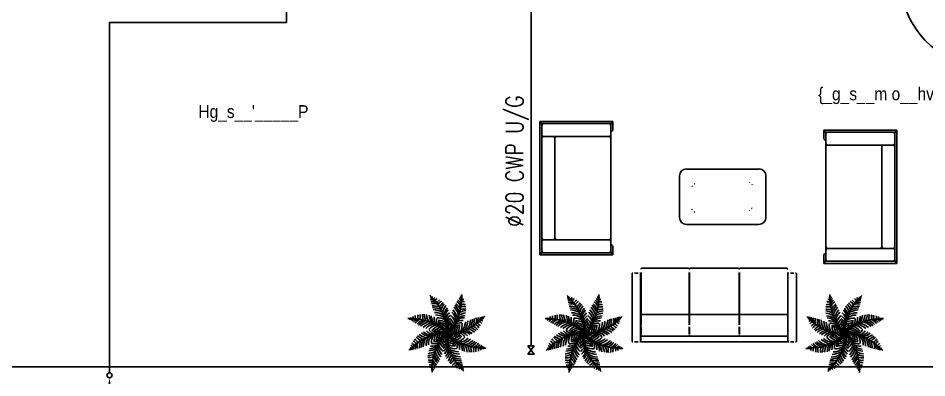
# Model space of a CAD drawing. Header units: metres. Extents: x -658 to -58, y -713 to -118.
# Drawn here: x -223.72 to -213.16, y -269.81 to -265.63 of the extents above; entities that cross this region are included whole.
import ezdxf
from ezdxf import colors
from ezdxf.entities.mleader import LeaderData, LeaderLine
from ezdxf.enums import TextEntityAlignment as Align
from ezdxf.math import Vec2, Vec3

# ---------------------------------------------------------------- set-up
doc = ezdxf.new("R2010")
doc.units = ezdxf.units.M
doc.header["$LTSCALE"] = 100
for name, color, linetype in [('cw', 4, 'Continuous'), ('plan', 8, 'Continuous'), ('VALVES', 3, 'Continuous'), ('WATER TEXT', 3, 'Continuous')]:
    doc.layers.add(name, color=color, linetype=linetype)
doc.styles.add('02-GROUND-FOR WORK$0$MZ', font='romans.shx', dxfattribs={"width": 0.8})
doc.styles.add('style12', font='xarab.shx')
doc.styles.add('TIMES', font='simplex.shx', dxfattribs={"width": 0.8, "height": 0.4})

# ---------------------------------------------------------------- blocks, each defined once
blk = doc.blocks.new('ANTIGUA_by_Vaghi_11534 - Vaghi A3S-Triple Seat-412062-دور الملحق')
for p, q in [((-0.955, 0.79), (-0.955, 0.01)), ((-0.885, 0.8), (-0.925, 0.8)), ((-0.855, 0.78), (-0.855, 0.79)), ((-0.855, 0.78), (-0.855, 0.731)), ((0.845, 0.8), (-0.845, 0.8)), ((0.855, 0.731), (0.855, 0.78)), ((0.856, 0.79), (0.856, 0.01)), ((0.926, 0.8), (0.886, 0.8)), ((0.956, 0.01), (0.956, 0.79)), ((-0.855, 0.729), (-0.855, 0.731)), ((-0.855, 0.722), (-0.855, 0.727)), ((-0.855, 0.722), (-0.855, 0.682)), ((-0.855, 0.01), (-0.855, 0.709)), ((-0.853, 0.712), (-0.853, 0.627)), ((-0.302, 0.735), (-0.843, 0.735)), ((-0.293, 0.627), (-0.293, 0.712)), ((-0.29, 0.712), (-0.29, 0.627)), ((0.279, 0.735), (-0.28, 0.735)), ((0.289, 0.627), (0.289, 0.712)), ((0.291, 0.712), (0.291, 0.627)), ((0.841, 0.735), (0.301, 0.735)), ((0.851, 0.627), (0.851, 0.712)), ((0.855, 0.59), (0.855, 0.722)), ((-0.853, 0.601), (-0.853, 0.495)), ((-0.293, 0.495), (-0.293, 0.601)), ((-0.293, 0.583), (-0.29, 0.583)), ((-0.29, 0.601), (-0.29, 0.495)), ((0.289, 0.495), (0.289, 0.601)), ((0.289, 0.583), (0.291, 0.583)), ((0.291, 0.601), (0.291, 0.495)), ((0.851, 0.495), (0.851, 0.601)), ((0.855, 0.02), (0.855, 0.59)), ((-0.853, 0.495), (-0.853, -0.005)), ((-0.843, 0.484), (-0.302, 0.484)), ((-0.293, -0.005), (-0.293, 0.495)), ((-0.29, 0.495), (-0.29, -0.005)), ((-0.28, 0.484), (0.279, 0.484)), ((0.289, -0.005), (0.289, 0.495)), ((0.291, 0.495), (0.291, -0.005)), ((0.301, 0.484), (0.841, 0.484)), ((0.851, -0.005), (0.851, 0.495)), ((-0.925, 0), (-0.885, 0)), ((-0.293, 0), (-0.29, 0)), ((0.289, 0), (0.291, 0)), ((0.886, 0), (0.926, 0)), ((-0.843, -0.055), (-0.302, -0.055)), ((-0.28, -0.055), (0.279, -0.055)), ((0.301, -0.055), (0.841, -0.055))]:
    blk.add_line(p, q)
at = {"flags": 128}
for points in [[(-0.855, 0.79), (-0.855, 0.79), (-0.855, 0.791), (-0.855, 0.791), (-0.855, 0.792), (-0.855, 0.792), (-0.855, 0.792), (-0.855, 0.793), (-0.854, 0.793), (-0.854, 0.794), (-0.854, 0.794), (-0.854, 0.794), (-0.854, 0.795), (-0.854, 0.795), (-0.853, 0.795), (-0.853, 0.796), (-0.853, 0.796), (-0.853, 0.796), (-0.853, 0.797), (-0.852, 0.797), (-0.852, 0.797), (-0.852, 0.797), (-0.851, 0.798), (-0.851, 0.798), (-0.851, 0.798), (-0.85, 0.798), (-0.85, 0.799), (-0.85, 0.799), (-0.849, 0.799), (-0.849, 0.799), (-0.849, 0.799), (-0.848, 0.799), (-0.848, 0.8), (-0.847, 0.8), (-0.847, 0.8), (-0.847, 0.8), (-0.846, 0.8), (-0.846, 0.8), (-0.846, 0.8), (-0.845, 0.8), (-0.845, 0.8)], [(0.845, 0.8), (0.845, 0.8), (0.846, 0.8), (0.846, 0.8), (0.847, 0.8), (0.847, 0.8), (0.847, 0.8)], [(0.849, 0.799), (0.85, 0.799), (0.85, 0.799), (0.85, 0.798), (0.851, 0.798)], [(0.852, 0.797), (0.852, 0.797), (0.853, 0.796), (0.853, 0.796), (0.853, 0.796), (0.853, 0.795), (0.854, 0.795)], [(0.854, 0.794), (0.854, 0.794), (0.854, 0.793), (0.855, 0.793), (0.855, 0.792), (0.855, 0.792), (0.855, 0.792), (0.855, 0.791), (0.855, 0.791), (0.855, 0.791), (0.855, 0.79), (0.855, 0.79)], [(-0.853, 0.725), (-0.853, 0.725), (-0.852, 0.726), (-0.852, 0.726), (-0.852, 0.726), (-0.852, 0.727), (-0.852, 0.727), (-0.852, 0.728), (-0.852, 0.728), (-0.852, 0.728), (-0.852, 0.729), (-0.852, 0.729), (-0.851, 0.729), (-0.851, 0.73), (-0.851, 0.73), (-0.851, 0.73), (-0.851, 0.731), (-0.85, 0.731), (-0.85, 0.731), (-0.85, 0.732), (-0.849, 0.732), (-0.849, 0.732), (-0.849, 0.733), (-0.849, 0.733), (-0.848, 0.733), (-0.848, 0.733), (-0.848, 0.733), (-0.847, 0.734), (-0.847, 0.734), (-0.846, 0.734), (-0.846, 0.734), (-0.846, 0.734), (-0.845, 0.734), (-0.845, 0.734), (-0.845, 0.735), (-0.844, 0.735), (-0.844, 0.735), (-0.843, 0.735), (-0.843, 0.735), (-0.843, 0.735), (-0.843, 0.735)], [(-0.302, 0.735), (-0.302, 0.735), (-0.302, 0.735), (-0.301, 0.735), (-0.301, 0.735), (-0.301, 0.735), (-0.3, 0.735), (-0.3, 0.734), (-0.299, 0.734), (-0.299, 0.734), (-0.299, 0.734), (-0.298, 0.734), (-0.298, 0.734), (-0.298, 0.733), (-0.297, 0.733), (-0.297, 0.733), (-0.297, 0.733), (-0.296, 0.733), (-0.296, 0.732), (-0.296, 0.732), (-0.295, 0.732), (-0.295, 0.731), (-0.295, 0.731), (-0.295, 0.731), (-0.294, 0.731), (-0.294, 0.73), (-0.294, 0.73), (-0.294, 0.73), (-0.293, 0.729), (-0.293, 0.729), (-0.293, 0.728), (-0.293, 0.728), (-0.293, 0.728), (-0.293, 0.727), (-0.293, 0.727), (-0.293, 0.726), (-0.293, 0.726), (-0.293, 0.726), (-0.293, 0.725), (-0.293, 0.725), (-0.293, 0.725)], [(-0.29, 0.725), (-0.29, 0.725), (-0.29, 0.726), (-0.29, 0.726), (-0.29, 0.726), (-0.29, 0.727), (-0.29, 0.727), (-0.29, 0.728), (-0.289, 0.728), (-0.289, 0.728), (-0.289, 0.729), (-0.289, 0.729), (-0.289, 0.729), (-0.289, 0.73), (-0.288, 0.73), (-0.288, 0.73), (-0.288, 0.731), (-0.288, 0.731), (-0.288, 0.731), (-0.287, 0.732), (-0.287, 0.732), (-0.287, 0.732), (-0.286, 0.733), (-0.286, 0.733), (-0.286, 0.733), (-0.285, 0.733), (-0.285, 0.733), (-0.285, 0.734), (-0.284, 0.734), (-0.284, 0.734), (-0.284, 0.734), (-0.283, 0.734), (-0.283, 0.734), (-0.282, 0.734), (-0.282, 0.735), (-0.282, 0.735), (-0.281, 0.735), (-0.281, 0.735), (-0.281, 0.735), (-0.28, 0.735), (-0.28, 0.735)], [(0.279, 0.735), (0.279, 0.735), (0.279, 0.735), (0.28, 0.735), (0.28, 0.735), (0.281, 0.735), (0.281, 0.735), (0.281, 0.734), (0.282, 0.734), (0.282, 0.734), (0.282, 0.734), (0.283, 0.734), (0.283, 0.734), (0.284, 0.733), (0.284, 0.733), (0.284, 0.733), (0.285, 0.733), (0.285, 0.733), (0.285, 0.732), (0.285, 0.732), (0.286, 0.732), (0.286, 0.731), (0.286, 0.731), (0.287, 0.731), (0.287, 0.731), (0.287, 0.73), (0.287, 0.73), (0.287, 0.73), (0.288, 0.729), (0.288, 0.729), (0.288, 0.728), (0.288, 0.728), (0.288, 0.728), (0.288, 0.727), (0.288, 0.727), (0.288, 0.726), (0.288, 0.726), (0.289, 0.726), (0.289, 0.725), (0.289, 0.725), (0.289, 0.725)], [(0.291, 0.725), (0.291, 0.725), (0.291, 0.726), (0.291, 0.726), (0.291, 0.726), (0.291, 0.727), (0.291, 0.727), (0.292, 0.728), (0.292, 0.728), (0.292, 0.728), (0.292, 0.729), (0.292, 0.729), (0.292, 0.729), (0.293, 0.73), (0.293, 0.73), (0.293, 0.73), (0.293, 0.731), (0.293, 0.731), (0.294, 0.731), (0.294, 0.732), (0.294, 0.732), (0.295, 0.732), (0.295, 0.733), (0.295, 0.733), (0.295, 0.733), (0.296, 0.733), (0.296, 0.733), (0.296, 0.734), (0.297, 0.734), (0.297, 0.734), (0.298, 0.734), (0.298, 0.734), (0.298, 0.734), (0.299, 0.734), (0.299, 0.735), (0.299, 0.735), (0.3, 0.735), (0.3, 0.735), (0.301, 0.735), (0.301, 0.735), (0.301, 0.735)], [(0.841, 0.735), (0.842, 0.735), (0.842, 0.735), (0.842, 0.735), (0.843, 0.735), (0.843, 0.735), (0.844, 0.735), (0.844, 0.734), (0.844, 0.734), (0.845, 0.734), (0.845, 0.734), (0.845, 0.734), (0.846, 0.734), (0.846, 0.733), (0.846, 0.733), (0.847, 0.733), (0.847, 0.733), (0.847, 0.733), (0.848, 0.732), (0.848, 0.732), (0.848, 0.732), (0.849, 0.731), (0.849, 0.731), (0.849, 0.731), (0.849, 0.731), (0.85, 0.73), (0.85, 0.73), (0.85, 0.73), (0.85, 0.729), (0.85, 0.729), (0.851, 0.728), (0.851, 0.728), (0.851, 0.728), (0.851, 0.727), (0.851, 0.727), (0.851, 0.726), (0.851, 0.726), (0.851, 0.726), (0.851, 0.725), (0.851, 0.725), (0.851, 0.725)], [(-0.843, 0.484), (-0.843, 0.484), (-0.843, 0.484), (-0.844, 0.484), (-0.844, 0.484), (-0.844, 0.484), (-0.845, 0.484), (-0.845, 0.484), (-0.846, 0.484), (-0.846, 0.484), (-0.846, 0.484), (-0.847, 0.485), (-0.847, 0.485), (-0.847, 0.485), (-0.848, 0.485), (-0.848, 0.485), (-0.848, 0.486), (-0.849, 0.486), (-0.849, 0.486), (-0.849, 0.486), (-0.85, 0.487), (-0.85, 0.487), (-0.85, 0.487), (-0.85, 0.488), (-0.851, 0.488), (-0.851, 0.488), (-0.851, 0.489), (-0.851, 0.489), (-0.852, 0.489), (-0.852, 0.49), (-0.852, 0.49), (-0.852, 0.49), (-0.852, 0.491), (-0.852, 0.491), (-0.852, 0.492), (-0.852, 0.492), (-0.852, 0.492), (-0.852, 0.493), (-0.853, 0.493), (-0.853, 0.494), (-0.853, 0.494)], [(-0.293, 0.494), (-0.293, 0.493), (-0.293, 0.493), (-0.293, 0.492), (-0.293, 0.492), (-0.293, 0.492), (-0.293, 0.491), (-0.293, 0.491), (-0.293, 0.491), (-0.293, 0.49), (-0.293, 0.49), (-0.293, 0.489), (-0.294, 0.489), (-0.294, 0.489), (-0.294, 0.488), (-0.294, 0.488), (-0.294, 0.488), (-0.295, 0.487), (-0.295, 0.487), (-0.295, 0.487), (-0.296, 0.487), (-0.296, 0.486), (-0.296, 0.486), (-0.296, 0.486), (-0.297, 0.485), (-0.297, 0.485), (-0.297, 0.485), (-0.298, 0.485), (-0.298, 0.485), (-0.299, 0.485), (-0.299, 0.484), (-0.299, 0.484), (-0.3, 0.484), (-0.3, 0.484), (-0.3, 0.484), (-0.301, 0.484), (-0.301, 0.484), (-0.302, 0.484), (-0.302, 0.484), (-0.302, 0.484), (-0.302, 0.484)], [(-0.28, 0.484), (-0.28, 0.484), (-0.281, 0.484), (-0.281, 0.484), (-0.282, 0.484), (-0.282, 0.484), (-0.282, 0.484), (-0.283, 0.484), (-0.283, 0.484), (-0.284, 0.484), (-0.284, 0.484), (-0.284, 0.485), (-0.285, 0.485), (-0.285, 0.485), (-0.285, 0.485), (-0.286, 0.485), (-0.286, 0.486), (-0.286, 0.486), (-0.287, 0.486), (-0.287, 0.486), (-0.287, 0.487), (-0.287, 0.487), (-0.288, 0.487), (-0.288, 0.488), (-0.288, 0.488), (-0.288, 0.488), (-0.289, 0.489), (-0.289, 0.489), (-0.289, 0.489), (-0.289, 0.49), (-0.289, 0.49), (-0.289, 0.49), (-0.29, 0.491), (-0.29, 0.491), (-0.29, 0.492), (-0.29, 0.492), (-0.29, 0.492), (-0.29, 0.493), (-0.29, 0.493), (-0.29, 0.494), (-0.29, 0.494)], [(0.289, 0.494), (0.289, 0.493), (0.289, 0.493), (0.289, 0.492), (0.288, 0.492), (0.288, 0.492), (0.288, 0.491), (0.288, 0.491), (0.288, 0.491), (0.288, 0.49), (0.288, 0.49), (0.288, 0.489), (0.287, 0.489), (0.287, 0.489), (0.287, 0.488), (0.287, 0.488), (0.287, 0.488), (0.286, 0.487), (0.286, 0.487), (0.286, 0.487), (0.286, 0.487), (0.285, 0.486), (0.285, 0.486), (0.285, 0.486), (0.284, 0.485), (0.284, 0.485), (0.284, 0.485), (0.283, 0.485), (0.283, 0.485), (0.283, 0.485), (0.282, 0.484), (0.282, 0.484), (0.281, 0.484), (0.281, 0.484), (0.281, 0.484), (0.28, 0.484), (0.28, 0.484), (0.279, 0.484), (0.279, 0.484), (0.279, 0.484), (0.279, 0.484)], [(0.301, 0.484), (0.301, 0.484), (0.3, 0.484), (0.3, 0.484), (0.3, 0.484), (0.299, 0.484), (0.299, 0.484), (0.298, 0.484), (0.298, 0.484), (0.298, 0.484), (0.297, 0.484), (0.297, 0.485), (0.297, 0.485), (0.296, 0.485), (0.296, 0.485), (0.296, 0.485), (0.295, 0.486), (0.295, 0.486), (0.295, 0.486), (0.294, 0.486), (0.294, 0.487), (0.294, 0.487), (0.293, 0.487), (0.293, 0.488), (0.293, 0.488), (0.293, 0.488), (0.293, 0.489), (0.292, 0.489), (0.292, 0.489), (0.292, 0.49), (0.292, 0.49), (0.292, 0.49), (0.292, 0.491), (0.291, 0.491), (0.291, 0.492), (0.291, 0.492), (0.291, 0.492), (0.291, 0.493), (0.291, 0.493), (0.291, 0.494), (0.291, 0.494)], [(0.851, 0.494), (0.851, 0.493), (0.851, 0.493), (0.851, 0.492), (0.851, 0.492), (0.851, 0.492), (0.851, 0.491), (0.851, 0.491), (0.851, 0.491), (0.851, 0.49), (0.85, 0.49), (0.85, 0.489), (0.85, 0.489), (0.85, 0.489), (0.85, 0.488), (0.849, 0.488), (0.849, 0.488), (0.849, 0.487), (0.849, 0.487), (0.848, 0.487), (0.848, 0.487), (0.848, 0.486), (0.848, 0.486), (0.847, 0.486), (0.847, 0.485), (0.847, 0.485), (0.846, 0.485), (0.846, 0.485), (0.846, 0.485), (0.845, 0.485), (0.845, 0.484), (0.844, 0.484), (0.844, 0.484), (0.844, 0.484), (0.843, 0.484), (0.843, 0.484), (0.842, 0.484), (0.842, 0.484), (0.842, 0.484), (0.841, 0.484), (0.841, 0.484)], [(-0.852, 0.003), (-0.853, 0.004), (-0.853, 0.004), (-0.853, 0.004), (-0.853, 0.005), (-0.854, 0.005), (-0.854, 0.005), (-0.854, 0.006), (-0.854, 0.006), (-0.854, 0.006), (-0.854, 0.007), (-0.855, 0.007), (-0.855, 0.008), (-0.855, 0.008), (-0.855, 0.008), (-0.855, 0.009), (-0.855, 0.009), (-0.855, 0.009), (-0.855, 0.01), (-0.855, 0.01)], [(0.855, 0.01), (0.855, 0.01), (0.855, 0.009), (0.855, 0.009), (0.855, 0.008), (0.855, 0.008), (0.855, 0.008), (0.855, 0.007), (0.854, 0.007), (0.854, 0.006), (0.854, 0.006), (0.854, 0.006), (0.854, 0.005), (0.854, 0.005), (0.853, 0.005), (0.853, 0.004), (0.853, 0.004), (0.853, 0.004), (0.853, 0.003), (0.852, 0.003), (0.852, 0.003), (0.852, 0.003), (0.851, 0.002), (0.851, 0.002)], [(-0.846, -0.054), (-0.847, -0.054), (-0.847, -0.054), (-0.847, -0.054), (-0.848, -0.053), (-0.848, -0.053), (-0.848, -0.053), (-0.849, -0.053), (-0.849, -0.053), (-0.849, -0.052), (-0.85, -0.052), (-0.85, -0.052), (-0.85, -0.051), (-0.85, -0.051), (-0.851, -0.051), (-0.851, -0.05), (-0.851, -0.05), (-0.851, -0.05), (-0.852, -0.049), (-0.852, -0.049), (-0.852, -0.049), (-0.852, -0.048), (-0.852, -0.048), (-0.852, -0.047), (-0.852, -0.047), (-0.852, -0.047), (-0.852, -0.046), (-0.852, -0.046), (-0.853, -0.046), (-0.853, -0.045), (-0.853, -0.045)], [(-0.843, -0.055), (-0.843, -0.055), (-0.843, -0.055), (-0.844, -0.055), (-0.844, -0.055), (-0.844, -0.055), (-0.845, -0.055)], [(-0.3, -0.055), (-0.3, -0.055), (-0.301, -0.055), (-0.301, -0.055), (-0.302, -0.055), (-0.302, -0.055), (-0.302, -0.055), (-0.302, -0.055)], [(-0.293, -0.045), (-0.293, -0.045), (-0.293, -0.046), (-0.293, -0.046), (-0.293, -0.047), (-0.293, -0.047), (-0.293, -0.047), (-0.293, -0.048), (-0.293, -0.048), (-0.293, -0.049), (-0.293, -0.049), (-0.293, -0.049), (-0.294, -0.05), (-0.294, -0.05), (-0.294, -0.05), (-0.294, -0.051), (-0.294, -0.051), (-0.295, -0.051), (-0.295, -0.052), (-0.295, -0.052), (-0.296, -0.052), (-0.296, -0.052), (-0.296, -0.053), (-0.296, -0.053), (-0.297, -0.053), (-0.297, -0.053), (-0.297, -0.054), (-0.298, -0.054), (-0.298, -0.054), (-0.299, -0.054)], [(-0.284, -0.054), (-0.284, -0.054), (-0.285, -0.054), (-0.285, -0.054), (-0.285, -0.053), (-0.286, -0.053), (-0.286, -0.053), (-0.286, -0.053), (-0.287, -0.053), (-0.287, -0.052), (-0.287, -0.052), (-0.287, -0.052), (-0.288, -0.051), (-0.288, -0.051), (-0.288, -0.051), (-0.288, -0.05), (-0.289, -0.05), (-0.289, -0.05), (-0.289, -0.049), (-0.289, -0.049), (-0.289, -0.049), (-0.289, -0.048), (-0.29, -0.048), (-0.29, -0.047), (-0.29, -0.047), (-0.29, -0.047), (-0.29, -0.046), (-0.29, -0.046), (-0.29, -0.046), (-0.29, -0.045), (-0.29, -0.045)], [(-0.28, -0.055), (-0.28, -0.055), (-0.281, -0.055), (-0.281, -0.055), (-0.282, -0.055), (-0.282, -0.055), (-0.282, -0.055)], [(0.281, -0.055), (0.281, -0.055), (0.28, -0.055), (0.28, -0.055), (0.279, -0.055), (0.279, -0.055), (0.279, -0.055), (0.279, -0.055)], [(0.289, -0.045), (0.289, -0.045), (0.289, -0.046), (0.289, -0.046), (0.288, -0.047), (0.288, -0.047), (0.288, -0.047), (0.288, -0.048), (0.288, -0.048), (0.288, -0.049), (0.288, -0.049), (0.288, -0.049), (0.287, -0.05), (0.287, -0.05), (0.287, -0.05), (0.287, -0.051), (0.287, -0.051), (0.286, -0.051), (0.286, -0.052), (0.286, -0.052), (0.286, -0.052), (0.285, -0.052), (0.285, -0.053), (0.285, -0.053), (0.284, -0.053), (0.284, -0.053), (0.284, -0.054), (0.283, -0.054), (0.283, -0.054), (0.283, -0.054)], [(0.297, -0.054), (0.297, -0.054), (0.297, -0.054), (0.296, -0.054), (0.296, -0.053), (0.296, -0.053), (0.295, -0.053), (0.295, -0.053), (0.295, -0.053), (0.294, -0.052), (0.294, -0.052), (0.294, -0.052), (0.293, -0.051), (0.293, -0.051), (0.293, -0.051), (0.293, -0.05), (0.293, -0.05), (0.292, -0.05), (0.292, -0.049), (0.292, -0.049), (0.292, -0.049), (0.292, -0.048), (0.292, -0.048), (0.291, -0.047), (0.291, -0.047), (0.291, -0.047), (0.291, -0.046), (0.291, -0.046), (0.291, -0.046), (0.291, -0.045), (0.291, -0.045)], [(0.301, -0.055), (0.301, -0.055), (0.3, -0.055), (0.3, -0.055), (0.3, -0.055), (0.299, -0.055), (0.299, -0.055)], [(0.844, -0.055), (0.843, -0.055), (0.843, -0.055), (0.842, -0.055), (0.842, -0.055), (0.842, -0.055), (0.841, -0.055), (0.841, -0.055)], [(0.851, -0.045), (0.851, -0.045), (0.851, -0.046), (0.851, -0.046), (0.851, -0.047), (0.851, -0.047), (0.851, -0.047), (0.851, -0.048), (0.851, -0.048), (0.851, -0.049), (0.85, -0.049), (0.85, -0.049), (0.85, -0.05), (0.85, -0.05), (0.85, -0.05), (0.849, -0.051), (0.849, -0.051), (0.849, -0.051), (0.849, -0.052), (0.848, -0.052), (0.848, -0.052), (0.848, -0.052), (0.848, -0.053), (0.847, -0.053), (0.847, -0.053), (0.847, -0.053), (0.846, -0.054), (0.846, -0.054), (0.846, -0.054), (0.845, -0.054)]]:
    blk.add_lwpolyline(points, dxfattribs=at)
for points, knots in [([(-0.945, 0.8), (-0.946, 0.8), (-0.947, 0.8), (-0.949, 0.799), (-0.95, 0.799), (-0.951, 0.798), (-0.951, 0.798), (-0.952, 0.797), (-0.953, 0.797), (-0.953, 0.796), (-0.954, 0.795), (-0.954, 0.794), (-0.955, 0.792), (-0.955, 0.791), (-0.955, 0.79)], [0, 0, 0, 0, 0.166667, 0.25, 0.333333, 0.375, 0.416667, 0.5, 0.541667, 0.583333, 0.666667, 0.75, 0.833333, 1, 1, 1, 1]), ([(-0.865, 0.8), (-0.864, 0.8), (-0.863, 0.8), (-0.861, 0.799), (-0.86, 0.799), (-0.859, 0.798), (-0.859, 0.798), (-0.858, 0.797), (-0.857, 0.797), (-0.857, 0.796), (-0.856, 0.795), (-0.856, 0.794), (-0.855, 0.792), (-0.855, 0.791), (-0.855, 0.79)], [0, 0, 0, 0, 0.166667, 0.25, 0.333333, 0.375, 0.416667, 0.5, 0.541667, 0.583333, 0.666667, 0.75, 0.833333, 1, 1, 1, 1]), ([(0.856, 0.79), (0.856, 0.791), (0.856, 0.792), (0.857, 0.794), (0.858, 0.795), (0.858, 0.796), (0.859, 0.797), (0.859, 0.797), (0.86, 0.798), (0.861, 0.799), (0.862, 0.799), (0.863, 0.799), (0.864, 0.8), (0.865, 0.8), (0.866, 0.8)], [0, 0, 0, 0, 0.166667, 0.25, 0.333333, 0.416667, 0.458333, 0.5, 0.583333, 0.666667, 0.708333, 0.75, 0.833333, 1, 1, 1, 1]), ([(0.956, 0.79), (0.956, 0.791), (0.956, 0.792), (0.955, 0.794), (0.955, 0.795), (0.954, 0.796), (0.954, 0.797), (0.953, 0.797), (0.952, 0.798), (0.951, 0.799), (0.951, 0.799), (0.95, 0.799), (0.948, 0.8), (0.947, 0.8), (0.946, 0.8)], [0, 0, 0, 0, 0.166667, 0.25, 0.333333, 0.416667, 0.458333, 0.5, 0.583333, 0.666667, 0.708333, 0.75, 0.833333, 1, 1, 1, 1]), ([(-0.853, 0.585), (-0.853, 0.585), (-0.853, 0.585), (-0.854, 0.586), (-0.854, 0.587), (-0.855, 0.588), (-0.855, 0.589), (-0.855, 0.59)], [0.5396343, 0.5396343, 0.5396343, 0.5396343, 0.5833333, 0.6666667, 0.75, 0.8333333, 1, 1, 1, 1]), ([(0.852, 0.585), (0.852, 0.585), (0.853, 0.585), (0.854, 0.586), (0.854, 0.587), (0.855, 0.588), (0.855, 0.589), (0.855, 0.59)], [0.5, 0.5, 0.5, 0.5, 0.5833333, 0.6666667, 0.75, 0.8333333, 1, 1, 1, 1]), ([(-0.945, 0), (-0.946, 0), (-0.947, 0), (-0.949, 0.001), (-0.95, 0.001), (-0.951, 0.002), (-0.951, 0.002), (-0.952, 0.003), (-0.953, 0.003), (-0.953, 0.004), (-0.954, 0.005), (-0.954, 0.006), (-0.955, 0.008), (-0.955, 0.009), (-0.955, 0.01)], [0, 0, 0, 0, 0.166667, 0.25, 0.333333, 0.375, 0.416667, 0.5, 0.541667, 0.583333, 0.666667, 0.75, 0.833333, 1, 1, 1, 1]), ([(-0.865, 0), (-0.864, 0), (-0.863, 0), (-0.861, 0.001), (-0.86, 0.001), (-0.859, 0.002), (-0.859, 0.002), (-0.858, 0.003), (-0.857, 0.003), (-0.857, 0.004), (-0.856, 0.005), (-0.856, 0.006), (-0.855, 0.008), (-0.855, 0.009), (-0.855, 0.01)], [0, 0, 0, 0, 0.166667, 0.25, 0.333333, 0.375, 0.416667, 0.5, 0.541667, 0.583333, 0.666667, 0.75, 0.833333, 1, 1, 1, 1]), ([(0.856, 0.01), (0.856, 0.009), (0.856, 0.008), (0.857, 0.006), (0.858, 0.005), (0.858, 0.004), (0.859, 0.003), (0.859, 0.003), (0.86, 0.002), (0.861, 0.001), (0.862, 0.001), (0.863, 0.001), (0.864, 0), (0.865, 0), (0.866, 0)], [0, 0, 0, 0, 0.166667, 0.25, 0.333333, 0.416667, 0.458333, 0.5, 0.583333, 0.666667, 0.708333, 0.75, 0.833333, 1, 1, 1, 1]), ([(0.956, 0.01), (0.956, 0.009), (0.956, 0.008), (0.955, 0.006), (0.955, 0.005), (0.954, 0.004), (0.954, 0.003), (0.953, 0.003), (0.952, 0.002), (0.951, 0.001), (0.951, 0.001), (0.95, 0.001), (0.948, 0), (0.947, 0), (0.946, 0)], [0, 0, 0, 0, 0.166667, 0.25, 0.333333, 0.416667, 0.458333, 0.5, 0.583333, 0.666667, 0.708333, 0.75, 0.833333, 1, 1, 1, 1])]:
    blk.add_open_spline(points, degree=3, knots=knots)
blk = doc.blocks.new('Couch_-_Le_Corbusier_Family_-_1_2_3_seater_9476 - 2 posti-428075-دور الملحق')
for p, q in [((-0.75, 0.225), (-0.775, 0.225)), ((-0.775, 0.225), (-0.775, 0.2)), ((0.75, 0.225), (-0.75, 0.225)), ((-0.75, 0.2), (-0.75, 0.225)), ((-0.75, 0.225), (-0.75, 0.2)), ((0.75, 0.225), (0.75, 0.2)), ((0.775, 0.225), (0.75, 0.225)), ((0.75, 0.2), (0.75, 0.225)), ((0.775, 0.2), (0.775, 0.225)), ((-0.775, 0.2), (-0.775, -0.6)), ((-0.75, 0.2), (-0.73, 0.2)), ((-0.75, 0.18), (-0.75, 0.2)), ((-0.75, 0.18), (-0.75, -0.58)), ((-0.62, 0.2), (-0.73, 0.2)), ((-0.62, 0.2), (-0.58, 0.2)), ((-0.6, 0.18), (-0.6, 0.07)), ((-0.6, -0.58), (-0.6, 0.18)), ((0.58, 0.2), (-0.58, 0.2)), ((0.58, 0.2), (0.62, 0.2)), ((0.6, 0.07), (0.6, 0.18)), ((0.6, 0.18), (0.6, -0.58)), ((0.73, 0.2), (0.62, 0.2)), ((0.73, 0.2), (0.75, 0.2)), ((0.75, 0.2), (0.75, 0.18)), ((0.75, -0.58), (0.75, 0.18)), ((0.775, -0.6), (0.775, 0.2)), ((-0.58, 0.05), (0.58, 0.05)), ((-0.775, -0.6), (-0.775, -0.625)), ((-0.775, -0.625), (-0.75, -0.625)), ((-0.75, -0.6), (-0.75, -0.58)), ((-0.75, -0.6), (-0.75, -0.625)), ((-0.73, -0.6), (-0.75, -0.6)), ((-0.75, -0.625), (-0.75, -0.6)), ((-0.75, -0.625), (-0.695, -0.625)), ((-0.73, -0.6), (-0.62, -0.6)), ((-0.62, -0.6), (-0.58, -0.6)), ((-0.58, -0.6), (0.58, -0.6)), ((0.58, -0.6), (0.62, -0.6)), ((0.62, -0.6), (0.73, -0.6)), ((0.695, -0.625), (0.75, -0.625)), ((0.75, -0.6), (0.73, -0.6)), ((0.75, -0.58), (0.75, -0.6)), ((0.75, -0.625), (0.75, -0.6)), ((0.75, -0.6), (0.75, -0.625)), ((0.75, -0.625), (0.775, -0.625)), ((0.775, -0.625), (0.775, -0.6))]:
    blk.add_line(p, q)
at = {"flags": 128}
for points in [[(-0.695, -0.625), (-0.694, -0.625), (-0.693, -0.625), (-0.693, -0.625), (-0.692, -0.625), (-0.691, -0.625), (-0.69, -0.625), (-0.689, -0.625), (-0.689, -0.625), (-0.688, -0.625), (-0.687, -0.625), (-0.686, -0.625), (-0.686, -0.625), (-0.685, -0.625), (-0.684, -0.625), (-0.684, -0.625), (-0.683, -0.625), (-0.682, -0.625), (-0.682, -0.625), (-0.681, -0.625), (-0.681, -0.625), (-0.68, -0.625), (-0.68, -0.625), (-0.679, -0.625), (-0.679, -0.625), (-0.678, -0.625), (-0.678, -0.625), (-0.677, -0.625), (-0.677, -0.625), (-0.677, -0.625), (-0.676, -0.625), (-0.676, -0.625), (-0.676, -0.625), (-0.676, -0.625), (-0.675, -0.625), (-0.675, -0.625), (-0.675, -0.625), (-0.675, -0.625), (-0.675, -0.625), (-0.675, -0.625)], [(0.675, -0.625), (0.675, -0.625), (0.675, -0.625), (0.675, -0.625), (0.675, -0.625), (0.675, -0.625), (0.676, -0.625), (0.676, -0.625), (0.676, -0.625), (0.676, -0.625), (0.677, -0.625), (0.677, -0.625), (0.677, -0.625), (0.678, -0.625), (0.678, -0.625), (0.678, -0.625), (0.679, -0.625), (0.679, -0.625), (0.68, -0.625), (0.681, -0.625), (0.681, -0.625), (0.682, -0.625), (0.682, -0.625), (0.683, -0.625), (0.684, -0.625), (0.684, -0.625), (0.685, -0.625), (0.686, -0.625), (0.686, -0.625), (0.687, -0.625), (0.688, -0.625), (0.689, -0.625), (0.689, -0.625), (0.69, -0.625), (0.691, -0.625), (0.692, -0.625), (0.692, -0.625), (0.693, -0.625), (0.694, -0.625), (0.695, -0.625), (0.695, -0.625)]]:
    blk.add_lwpolyline(points, dxfattribs=at)
for centre, radius, start, end in [((-0.73, 0.18), 0.02, 90, 180), ((-0.62, 0.18), 0.02, 360, 90), ((-0.58, 0.18), 0.02, 90, 180), ((0.58, 0.18), 0.02, 360, 90), ((0.62, 0.18), 0.02, 90, 180), ((0.73, 0.18), 0.02, 360, 90), ((-0.58, 0.07), 0.02, 180, 270), ((-0.58, 0.03), 0.02, 90, 180), ((0.58, 0.07), 0.02, 270, 360), ((0.58, 0.03), 0.02, 360, 90), ((-0.73, -0.58), 0.02, 180, 270), ((-0.675, -0.613), 0.0125, 285, 300), ((-0.675, -0.613), 0.0125, 30, 60), ((-0.675, -0.613), 0.0125, 330, 15), ((-0.62, -0.58), 0.02, 270, 0), ((-0.58, -0.58), 0.02, 180, 270), ((0.58, -0.58), 0.02, 270, 360), ((0.62, -0.58), 0.02, 180, 270), ((0.675, -0.613), 0.0125, 150, 195), ((0.675, -0.613), 0.0125, 210, 240), ((0.675, -0.613), 0.0125, 105, 120), ((0.73, -0.58), 0.02, 270, 360)]:
    blk.add_arc(centre, radius, start, end)
for points, knots in [([(-0.775, 0.225), (-0.775, 0.225), (-0.775, 0.225), (-0.774, 0.224), (-0.773, 0.223), (-0.773, 0.223), (-0.772, 0.222), (-0.771, 0.221), (-0.77, 0.22), (-0.769, 0.219), (-0.768, 0.218), (-0.767, 0.217), (-0.767, 0.217), (-0.766, 0.216), (-0.765, 0.215), (-0.764, 0.214), (-0.763, 0.213), (-0.763, 0.212), (-0.762, 0.212), (-0.761, 0.211), (-0.76, 0.21), (-0.759, 0.209), (-0.758, 0.208), (-0.758, 0.208), (-0.757, 0.207), (-0.756, 0.206), (-0.756, 0.206), (-0.755, 0.205), (-0.754, 0.204), (-0.753, 0.203), (-0.752, 0.202), (-0.752, 0.202), (-0.751, 0.201), (-0.75, 0.2), (-0.75, 0.2), (-0.75, 0.2)], [0, 0, 0, 0, 0.083333, 0.125, 0.166667, 0.208333, 0.229167, 0.25, 0.291667, 0.333333, 0.354167, 0.375, 0.395833, 0.416667, 0.4375, 0.458333, 0.479167, 0.5, 0.520833, 0.541667, 0.5625, 0.583333, 0.604167, 0.625, 0.645833, 0.666667, 0.6875, 0.708333, 0.75, 0.770833, 0.791667, 0.833333, 0.875, 0.916667, 1, 1, 1, 1]), ([(0.75, 0.2), (0.75, 0.2), (0.75, 0.2), (0.751, 0.201), (0.752, 0.202), (0.752, 0.202), (0.753, 0.203), (0.754, 0.204), (0.755, 0.205), (0.756, 0.206), (0.757, 0.207), (0.758, 0.208), (0.758, 0.208), (0.759, 0.209), (0.76, 0.21), (0.761, 0.211), (0.762, 0.212), (0.762, 0.212), (0.763, 0.213), (0.764, 0.214), (0.765, 0.215), (0.766, 0.216), (0.767, 0.217), (0.767, 0.217), (0.768, 0.218), (0.769, 0.219), (0.769, 0.219), (0.77, 0.22), (0.771, 0.221), (0.772, 0.222), (0.773, 0.223), (0.773, 0.223), (0.774, 0.224), (0.775, 0.225), (0.775, 0.225), (0.775, 0.225)], [0, 0, 0, 0, 0.083333, 0.125, 0.166667, 0.208333, 0.229167, 0.25, 0.291667, 0.333333, 0.354167, 0.375, 0.395833, 0.416667, 0.4375, 0.458333, 0.479167, 0.5, 0.520833, 0.541667, 0.5625, 0.583333, 0.604167, 0.625, 0.645833, 0.666667, 0.6875, 0.708333, 0.75, 0.770833, 0.791667, 0.833333, 0.875, 0.916667, 1, 1, 1, 1]), ([(-0.75, 0.2), (-0.75, 0.2), (-0.75, 0.2), (-0.751, 0.201), (-0.751, 0.201), (-0.752, 0.202)], [0, 0, 0, 0, 0.0833333, 0.125, 0.1666667, 0.1666667, 0.1666667, 0.1666667]), ([(0.752, 0.202), (0.751, 0.201), (0.751, 0.201), (0.75, 0.2), (0.75, 0.2), (0.75, 0.2)], [0.8333333, 0.8333333, 0.8333333, 0.8333333, 0.875, 0.9166667, 1, 1, 1, 1]), ([(-0.775, -0.625), (-0.775, -0.625), (-0.775, -0.625), (-0.774, -0.624), (-0.773, -0.623), (-0.773, -0.623), (-0.772, -0.622), (-0.771, -0.621), (-0.77, -0.62), (-0.769, -0.619), (-0.768, -0.618), (-0.767, -0.617), (-0.767, -0.617), (-0.766, -0.616), (-0.765, -0.615), (-0.764, -0.614), (-0.763, -0.613), (-0.763, -0.613), (-0.762, -0.612), (-0.761, -0.611), (-0.76, -0.61), (-0.759, -0.609), (-0.758, -0.608), (-0.758, -0.608), (-0.757, -0.607), (-0.756, -0.606), (-0.756, -0.606), (-0.755, -0.605), (-0.754, -0.604), (-0.753, -0.603), (-0.752, -0.602), (-0.752, -0.602), (-0.751, -0.601), (-0.75, -0.6), (-0.75, -0.6), (-0.75, -0.6)], [0, 0, 0, 0, 0.083333, 0.125, 0.166667, 0.208333, 0.229167, 0.25, 0.291667, 0.333333, 0.354167, 0.375, 0.395833, 0.416667, 0.4375, 0.458333, 0.479167, 0.5, 0.520833, 0.541667, 0.5625, 0.583333, 0.604167, 0.625, 0.645833, 0.666667, 0.6875, 0.708333, 0.75, 0.770833, 0.791667, 0.833333, 0.875, 0.916667, 1, 1, 1, 1]), ([(-0.75, -0.6), (-0.75, -0.6), (-0.75, -0.6), (-0.751, -0.601), (-0.751, -0.601), (-0.752, -0.602)], [0, 0, 0, 0, 0.0833333, 0.125, 0.1666667, 0.1666667, 0.1666667, 0.1666667]), ([(0.75, -0.6), (0.75, -0.6), (0.75, -0.6), (0.751, -0.601), (0.752, -0.602), (0.752, -0.602), (0.753, -0.603), (0.754, -0.604), (0.755, -0.605), (0.756, -0.606), (0.757, -0.607), (0.758, -0.608), (0.758, -0.608), (0.759, -0.609), (0.76, -0.61), (0.761, -0.611), (0.762, -0.612), (0.762, -0.613), (0.763, -0.613), (0.764, -0.614), (0.765, -0.615), (0.766, -0.616), (0.767, -0.617), (0.767, -0.617), (0.768, -0.618), (0.769, -0.619), (0.769, -0.619), (0.77, -0.62), (0.771, -0.621), (0.772, -0.622), (0.773, -0.623), (0.773, -0.623), (0.774, -0.624), (0.775, -0.625), (0.775, -0.625), (0.775, -0.625)], [0, 0, 0, 0, 0.083333, 0.125, 0.166667, 0.208333, 0.229167, 0.25, 0.291667, 0.333333, 0.354167, 0.375, 0.395833, 0.416667, 0.4375, 0.458333, 0.479167, 0.5, 0.520833, 0.541667, 0.5625, 0.583333, 0.604167, 0.625, 0.645833, 0.666667, 0.6875, 0.708333, 0.75, 0.770833, 0.791667, 0.833333, 0.875, 0.916667, 1, 1, 1, 1]), ([(0.752, -0.602), (0.751, -0.601), (0.751, -0.601), (0.75, -0.6), (0.75, -0.6), (0.75, -0.6)], [0.8333333, 0.8333333, 0.8333333, 0.8333333, 0.875, 0.9166667, 1, 1, 1, 1])]:
    blk.add_open_spline(points, degree=3, knots=knots)
blk = doc.blocks.new('Coffee_Table_One_Rectangular_Another_Country_18607 - Coffee_Table_One_Rectangular_Another_Country_18607-1198710-دور الملحق')
for p, q in [((0, 0.322), (-0.324, 0.322)), ((0.52, 0.322), (0, 0.322)), ((-0.404, 0.243), (-0.404, -0.24)), ((0.6, -0.24), (0.6, 0.243)), ((-0.261, 0.125), (-0.255, 0.119)), ((-0.227, 0.147), (-0.233, 0.153)), ((0.413, 0.169), (0.409, 0.165)), ((0.438, 0.137), (0.441, 0.141)), ((-0.256, -0.146), (-0.262, -0.152)), ((-0.234, -0.18), (-0.228, -0.174)), ((0.406, -0.161), (0.409, -0.165)), ((0.438, -0.136), (0.434, -0.133)), ((-0.322, -0.322), (0, -0.322)), ((0, -0.322), (0.518, -0.322))]:
    blk.add_line(p, q)
for centre, radius, start, end in [((-0.324, 0.243), 0.08, 90, 180), ((0.52, 0.243), 0.08, 360, 90), ((-0.322, -0.24), 0.0825, 180, 270), ((0.518, -0.24), 0.0825, 270, 360)]:
    blk.add_arc(centre, radius, start, end)
blk = doc.blocks.new('A$C5CF46EA4')
for centre, radius, start, end in [((-0.286, 0.95), 1.231, 359.7866, 48.3263), ((0.531, 1.681), 0.151, 69.8917, 87.059), ((0.542, 1.615), 0.185, 63.8335, 89.4867), ((0.703, 1.732), 0.151, 136.0206, 143.5444), ((0.783, 1.687), 0.185, 134.6388, 149.6026), ((0.967, 1.486), 0.401, 130.0973, 140.5075), ((0.078, 1.819), 1.231, 314.7866, 3.3263), ((0.95, 1.524), 0.401, 27.9286, 43.3029), ((1.133, 1.704), 0.185, 18.8335, 44.4867), ((1.172, 1.759), 0.151, 24.8917, 42.059), ((1.331, 1.673), 0.151, 91.0206, 98.5444), ((1.355, 1.585), 0.185, 89.6388, 104.6026), ((0.539, 1.358), 0.401, 72.9286, 88.3029), ((0.581, 1.37), 0.34, 69.575, 93.1547), ((0.627, 1.418), 0.249, 65.3951, 102.4318), ((0.591, 1.037), 0.576, 71.9185, 90.3789), ((0.551, 0.916), 0.657, 67.3064, 85.7916), ((0.974, 1.488), 0.34, 127.3086, 143.8611), ((0.942, 1.512), 0.249, 121.1923, 148.041), ((1.259, 1.28), 0.576, 134.6721, 148.0815), ((1.412, 1.273), 0.657, 143.8063, 157.6936), ((1.389, 1.28), 0.581, 144.3968, 162.2019), ((1.355, 1.247), 0.511, 141.857, 163.8696), ((0.677, 1.208), 0.581, 17.7981, 40.471), ((0.646, 1.203), 0.657, 22.3064, 40.7916), ((0.759, 1.261), 0.576, 26.9185, 45.3789), ((1.054, 1.504), 0.249, 20.3951, 57.4318), ((0.988, 1.504), 0.34, 24.575, 48.1547), ((1.344, 1.349), 0.249, 76.1923, 103.041), ((1.349, 1.309), 0.34, 82.3086, 98.8611), ((1.343, 1.313), 0.401, 85.0973, 95.5075), ((0.218, 1.331), 0.151, 181.0206, 188.5444), ((0.306, 1.355), 0.185, 179.6388, 194.6026), ((0.578, 1.343), 0.401, 175.0973, 185.5075), ((0.582, 1.349), 0.34, 172.3086, 188.8611), ((0.542, 1.344), 0.249, 166.1923, 193.041), ((0.931, 1.404), 0.576, 179.6721, 193.0815), ((1.044, 1.507), 0.657, 188.8063, 202.6936), ((1.022, 1.496), 0.581, 189.3968, 207.2019), ((1.022, 1.449), 0.511, 186.857, 208.8696), ((0.938, 1.392), 0.372, 183.1649, 216.5062), ((0.57, 0.941), 0.581, 62.7981, 85.471), ((0.963, 1.317), 0.328, 175.7054, 211.1838), ((0.618, 0.942), 0.511, 61.1304, 87.3372), ((0.667, 1.022), 0.372, 53.4938, 90.209), ((1.256, 1.266), 0.372, 138.1649, 171.5062), ((1.221, 1.195), 0.328, 130.7054, 166.1838), ((1.259, 1.103), 0.363, 130.49, 160.9395), ((0.95, 2.177), 1.231, 269.7866, 318.3263), ((0.829, 1.13), 0.328, 13.8162, 50.6638), ((0.803, 1.197), 0.372, 8.4938, 45.209), ((0.711, 1.175), 0.511, 16.1304, 42.3372), ((1.449, 0.869), 0.511, 96.857, 118.8696), ((1.496, 0.869), 0.581, 99.3968, 117.2019), ((1.507, 0.847), 0.657, 98.8063, 112.6936), ((1.404, 0.96), 0.576, 89.6721, 103.0815), ((1.37, 1.31), 0.34, 339.575, 3.1547), ((1.358, 1.352), 0.401, 342.9286, 358.3029), ((1.615, 1.349), 0.185, 333.8335, 359.4867), ((1.681, 1.36), 0.151, 339.8917, 357.059), ((0.071, 0.078), 1.231, 44.7866, 93.3263), ((0.132, 1.172), 0.151, 114.8917, 132.059), ((0.187, 1.133), 0.185, 108.8335, 134.4867), ((0.367, 0.95), 0.401, 117.9286, 133.3029), ((0.387, 0.988), 0.34, 114.575, 138.1547), ((0.386, 1.054), 0.249, 110.3951, 147.4318), ((0.63, 0.759), 0.576, 116.9185, 135.3789), ((0.687, 0.646), 0.657, 112.3064, 130.7916), ((0.683, 0.677), 0.581, 107.7981, 130.471), ((0.716, 0.711), 0.511, 106.1304, 132.3372), ((0.694, 0.803), 0.372, 98.4938, 135.209), ((0.761, 0.829), 0.328, 103.8162, 140.6638), ((0.851, 0.774), 0.363, 109.0605, 138.6559), ((1.056, 1.279), 0.363, 175.49, 205.9395), ((0.732, 0.993), 0.328, 58.8162, 95.6638), ((0.757, 0.891), 0.363, 64.0605, 93.6559), ((1.012, 1.218), 0.265, 169.9214, 211.046), ((0.792, 0.929), 0.265, 58.954, 94.9495), ((0.965, 1.169), 0.18, 162.0705, 224.1396), ((0.812, 0.963), 0.18, 45.8604, 93.8935), ((0.993, 1.116), 0.157, 161.9033, 227.5819), ((1.185, 1.092), 0.265, 124.9214, 166.046), ((1.117, 1.089), 0.18, 117.0705, 179.1396), ((1.1, 1.032), 0.157, 116.9033, 182.5819), ((0.846, 1.026), 0.157, 352.4181, 38.5699), ((0.863, 1.052), 0.18, 0.8604, 48.8935), ((0.825, 1.042), 0.265, 13.954, 49.9495), ((0.774, 1.04), 0.363, 19.0605, 48.6559), ((1.169, 0.926), 0.18, 72.0705, 134.1396), ((1.218, 0.879), 0.265, 79.9214, 121.046), ((1.279, 0.835), 0.363, 85.49, 115.9395), ((1.317, 0.928), 0.328, 85.7054, 121.1838), ((0.929, 1.099), 0.265, 328.954, 4.9495), ((1.392, 0.953), 0.372, 93.1649, 126.5062), ((0.891, 1.134), 0.363, 334.0605, 3.6559), ((0.993, 1.159), 0.328, 328.8162, 5.6638), ((1.022, 1.224), 0.372, 323.4938, 0.209), ((0.942, 1.273), 0.511, 331.1304, 357.3372), ((0.941, 1.32), 0.581, 332.7981, 355.471), ((0.916, 1.34), 0.657, 337.3064, 355.7916), ((1.037, 1.3), 0.576, 341.9185, 0.3789), ((1.28, 0.632), 0.576, 44.6721, 58.0815), ((1.418, 1.264), 0.249, 335.3951, 12.4318), ((1.512, 0.948), 0.249, 31.1923, 58.041), ((1.488, 0.917), 0.34, 37.3086, 53.8611), ((1.486, 0.924), 0.401, 40.0973, 50.5075), ((1.687, 1.108), 0.185, 44.6388, 59.6026), ((1.732, 1.188), 0.151, 46.0206, 53.5444), ((0.941, -0.286), 1.231, 89.7866, 138.3263), ((0.61, 1.389), 0.581, 234.3968, 252.2019), ((0.643, 1.355), 0.511, 231.857, 253.8696), ((0.624, 1.256), 0.372, 228.1649, 261.5062), ((0.695, 1.221), 0.328, 220.7054, 256.1838), ((0.869, 0.667), 0.372, 143.4938, 180.209), ((0.788, 1.259), 0.363, 220.49, 250.9395), ((0.898, 0.732), 0.328, 148.8162, 185.6638), ((1.813, 0.071), 1.231, 134.7866, 183.3263), ((0.799, 1.185), 0.265, 214.9214, 256.046), ((1, 0.757), 0.363, 154.0605, 183.6559), ((0.801, 1.117), 0.18, 207.0705, 269.1396), ((0.849, 0.825), 0.265, 103.954, 139.9495), ((0.962, 0.792), 0.265, 148.954, 184.9495), ((0.839, 0.863), 0.18, 90.8604, 138.8935), ((0.858, 1.1), 0.157, 206.9033, 272.5819), ((0.775, 0.993), 0.157, 251.9033, 317.5819), ((0.928, 0.812), 0.18, 135.8604, 183.8935), ((0.865, 0.846), 0.157, 82.4181, 128.5699), ((0.959, 0.818), 0.157, 127.4181, 173.5699), ((0.869, 0.855), 0.119, 50.0251, 116.6696), ((0.818, 0.932), 0.157, 37.4181, 83.5699), ((0.956, 0.827), 0.119, 95.0251, 161.6696), ((0.862, 1.029), 0.119, 261.5256, 314.9749), ((0.945, 1.064), 0.119, 216.5256, 269.9749), ((0.827, 0.935), 0.119, 5.0251, 71.6696), ((1.045, 0.865), 0.157, 172.4181, 218.5699), ((0.827, 0.945), 0.119, 306.5256, 359.9749), ((1.029, 1.029), 0.119, 171.5256, 224.9749), ((1.036, 0.869), 0.119, 140.0251, 206.6696), ((0.855, 1.022), 0.119, 320.0251, 26.6696), ((1.064, 0.945), 0.119, 126.5256, 179.9749), ((0.935, 1.064), 0.119, 275.0251, 341.6696), ((1.029, 0.861), 0.119, 81.5256, 134.9749), ((1.819, 1.813), 1.231, 224.7866, 273.3263), ((2.177, 0.941), 1.231, 179.7866, 228.3263), ((0.945, 0.827), 0.119, 36.5256, 89.9749), ((0.861, 0.862), 0.119, 351.5256, 44.9749), ((1.022, 1.036), 0.119, 230.0251, 296.6696), ((1.064, 0.956), 0.119, 185.0251, 251.6696), ((1.116, 0.898), 0.157, 71.9033, 137.5819), ((0.898, 0.775), 0.157, 341.9033, 47.5819), ((1.026, 1.045), 0.157, 262.4181, 308.5699), ((1.032, 0.791), 0.157, 26.9033, 92.5819), ((0.932, 1.073), 0.157, 307.4181, 353.5699), ((1.052, 1.028), 0.18, 270.8604, 318.8935), ((0.963, 1.079), 0.18, 315.8604, 3.8935), ((1.089, 0.773), 0.18, 27.0705, 89.1396), ((1.042, 1.066), 0.265, 283.954, 319.9495), ((1.092, 0.706), 0.265, 34.9214, 76.046), ((1.103, 0.631), 0.363, 40.49, 70.9395), ((1.195, 0.67), 0.328, 40.7054, 76.1838), ((1.266, 0.635), 0.372, 48.1649, 81.5062), ((1.247, 0.536), 0.511, 51.857, 73.8696), ((1.28, 0.502), 0.581, 54.3968, 72.2019), ((1.273, 0.479), 0.657, 53.8063, 67.6936), ((0.404, 0.967), 0.401, 220.0973, 230.5075), ((0.403, 0.974), 0.34, 217.3086, 233.8611), ((0.378, 0.942), 0.249, 211.1923, 238.041), ((0.521, 0.581), 0.34, 159.575, 183.1547), ((0.611, 1.259), 0.576, 224.6721, 238.0815), ((0.473, 0.627), 0.249, 155.3951, 192.4318), ((0.618, 1.412), 0.657, 233.8063, 247.6936), ((0.854, 0.591), 0.576, 161.9185, 180.3789), ((0.975, 0.551), 0.657, 157.3064, 175.7916), ((0.949, 0.57), 0.581, 152.7981, 175.471), ((0.949, 0.618), 0.511, 151.1304, 177.3372), ((0.574, 0.963), 0.328, 265.7054, 301.1838), ((0.612, 1.056), 0.363, 265.49, 295.9395), ((0.673, 1.012), 0.265, 259.9214, 301.046), ((0.722, 0.965), 0.18, 252.0705, 314.1396), ((1.062, 0.761), 0.328, 193.8162, 230.6638), ((1.117, 0.851), 0.363, 199.0605, 228.6559), ((1.066, 0.849), 0.265, 193.954, 229.9495), ((1.028, 0.839), 0.18, 180.8604, 228.8935), ((0.773, 0.801), 0.18, 297.0705, 359.1396), ((0.706, 0.799), 0.265, 304.9214, 346.046), ((0.791, 0.858), 0.157, 296.9033, 2.5819), ((0.631, 0.788), 0.363, 310.49, 340.9395), ((1.073, 0.959), 0.157, 217.4181, 263.5699), ((1.079, 0.928), 0.18, 225.8604, 273.8935), ((1.099, 0.962), 0.265, 238.954, 274.9495), ((1.134, 1), 0.363, 244.0605, 273.6559), ((0.926, 0.722), 0.18, 342.0705, 44.1396), ((0.879, 0.673), 0.265, 349.9214, 31.046), ((1.04, 1.117), 0.363, 289.0605, 318.6559), ((0.835, 0.612), 0.363, 355.49, 25.9395), ((1.13, 1.062), 0.328, 283.8162, 320.6638), ((0.928, 0.574), 0.328, 355.7054, 31.1838), ((1.197, 1.088), 0.372, 278.4938, 315.209), ((0.953, 0.499), 0.372, 3.1649, 36.5062), ((1.175, 1.18), 0.511, 286.1304, 312.3372), ((0.869, 0.442), 0.511, 6.857, 28.8696), ((1.208, 1.213), 0.581, 287.7981, 310.471), ((1.203, 1.245), 0.657, 292.3064, 310.7916), ((1.261, 1.132), 0.576, 296.9185, 315.3789), ((1.504, 0.836), 0.249, 290.3951, 327.4318), ((1.504, 0.903), 0.34, 294.575, 318.1547), ((0.158, 0.703), 0.151, 226.0206, 233.5444), ((0.21, 0.531), 0.151, 159.8917, 177.059), ((0.204, 0.783), 0.185, 224.6388, 239.6026), ((0.276, 0.542), 0.185, 153.8335, 179.4867), ((0.533, 0.539), 0.401, 162.9286, 178.3029), ((0.395, 1.022), 0.581, 279.3968, 297.2019), ((0.442, 1.022), 0.511, 276.857, 298.8696), ((0.499, 0.938), 0.372, 273.1649, 306.5062), ((1.213, 0.683), 0.581, 197.7981, 220.471), ((1.18, 0.716), 0.511, 196.1304, 222.3372), ((1.088, 0.694), 0.372, 188.4938, 225.209), ((0.67, 0.695), 0.328, 310.7054, 346.1838), ((0.635, 0.624), 0.372, 318.1649, 351.5062), ((0.536, 0.643), 0.511, 321.857, 343.8696), ((1.159, 0.898), 0.328, 238.8162, 275.6638), ((1.224, 0.869), 0.372, 233.4938, 270.209), ((1.273, 0.949), 0.511, 241.1304, 267.3372), ((0.869, 0.395), 0.581, 9.3968, 27.2019), ((0.847, 0.384), 0.657, 8.8063, 22.6936), ((0.96, 0.487), 0.576, 359.6721, 13.0815), ((1.349, 0.547), 0.249, 346.1923, 13.041), ((1.309, 0.541), 0.34, 352.3086, 8.8611), ((1.524, 0.941), 0.401, 297.9286, 313.3029), ((1.313, 0.548), 0.401, 355.0973, 5.5075), ((1.704, 0.757), 0.185, 288.8335, 314.4867), ((1.585, 0.536), 0.185, 359.6388, 14.6026), ((1.673, 0.56), 0.151, 1.0206, 8.5444), ((1.759, 0.719), 0.151, 294.8917, 312.059), ((0.487, 0.931), 0.576, 269.6721, 283.0815), ((0.384, 1.044), 0.657, 278.8063, 292.6936), ((0.547, 0.542), 0.249, 256.1923, 283.041), ((0.541, 0.582), 0.34, 262.3086, 278.8611), ((0.903, 0.387), 0.34, 204.575, 228.1547), ((0.836, 0.386), 0.249, 200.3951, 237.4318), ((1.132, 0.63), 0.576, 206.9185, 225.3789), ((1.245, 0.687), 0.657, 202.3064, 220.7916), ((0.502, 0.61), 0.581, 324.3968, 342.2019), ((0.479, 0.618), 0.657, 323.8063, 337.6936), ((0.632, 0.611), 0.576, 314.6721, 328.0815), ((1.32, 0.949), 0.581, 242.7981, 265.471), ((0.948, 0.378), 0.249, 301.1923, 328.041), ((1.34, 0.975), 0.657, 247.3064, 265.7916), ((1.3, 0.854), 0.576, 251.9185, 270.3789), ((1.264, 0.473), 0.249, 245.3951, 282.4318), ((0.548, 0.578), 0.401, 265.0973, 275.5075), ((0.536, 0.306), 0.185, 269.6388, 284.6026), ((0.56, 0.218), 0.151, 271.0206, 278.5444), ((0.719, 0.132), 0.151, 204.8917, 222.059), ((0.757, 0.187), 0.185, 198.8335, 224.4867), ((0.941, 0.367), 0.401, 207.9286, 223.3029), ((0.917, 0.403), 0.34, 307.3086, 323.8611), ((0.924, 0.404), 0.401, 310.0973, 320.5075), ((1.31, 0.521), 0.34, 249.575, 273.1547), ((1.352, 0.533), 0.401, 252.9286, 268.3029), ((1.108, 0.204), 0.185, 314.6388, 329.6026), ((1.349, 0.276), 0.185, 243.8335, 269.4867), ((1.188, 0.158), 0.151, 316.0206, 323.5444), ((1.36, 0.21), 0.151, 249.8917, 267.059)]:
    blk.add_arc(centre, radius, start, end)
blk = doc.blocks.new('flower29')
blk.add_blockref('A$C5CF46EA4', (-1.039, -0.704))
blk = doc.blocks.new('*U103')
for points in [[(79, 1116), (79, 100), (39, 100), (39, 1116)], [(0, -100), (14, -100), (14, 100), (0, 100)], [(1100, -100), (1086, -100), (1086, 100), (1100, 100)]]:
    blk.add_lwpolyline(points, close=True)
at = {"ltscale": 0.25}
for points in [[(1100, 100), (0, 100)], [(0, -100), (1100, -100)]]:
    blk.add_lwpolyline(points, dxfattribs=at)
at = {"flags": 128}
for points in [[(14, -100), (14, 100), (14, 100), (39, 100), (39, 60), (52, 60), (52, -100)], [(1086, -100), (1086, 100), (1086, 100), (1061, 100), (1061, 60), (1048, 60), (1048, -100), (1086, -100)]]:
    blk.add_lwpolyline(points, close=True, dxfattribs=at)
at = {"ltscale": 0.25}
blk.add_arc((38, 95), 1023, 0.4032, 87.1892, dxfattribs=at)
blk = doc.blocks.new('A$C79349d3f')
at = {"layer": 'plan'}
blk.add_line((-39.604, 3.809), (-24.004, 3.809), dxfattribs=at)
for name, p, xscale, yscale, zscale, rotation in [('*U103', (-24.204, 8.409), 0.001, 0.001, 0.001, 180), ('flower29', (-30.65, 4.154), 0.478125, 0.478125, 0.478125, 270), ('flower29', (-29.056, 4.151), 0.478125, 0.478125, 0.478125, 270), ('flower29', (-25.796, 4.151), -0.478125, 0.478125, 0.478125, 90)]:
    blk.add_blockref(name, p, dxfattribs=dict(at, xscale=xscale, yscale=yscale, zscale=zscale, rotation=rotation))
for name, p, rotation in [('Couch_-_Le_Corbusier_Family_-_1_2_3_seater_9476 - 2 posti-428075-دور الملحق', (-29.23, 5.885), 89.99999999999997), ('Couch_-_Le_Corbusier_Family_-_1_2_3_seater_9476 - 2 posti-428075-دور الملحق', (-25.53, 5.785), 270), ('ANTIGUA_by_Vaghi_11534 - Vaghi A3S-Triple Seat-412062-دور الملحق', (-27.427, 4.899), 180)]:
    blk.add_blockref(name, p, dxfattribs=dict(at, rotation=rotation))
blk.add_blockref('Coffee_Table_One_Rectangular_Another_Country_18607 - Coffee_Table_One_Rectangular_Another_Country_18607-1198710-دور الملحق', (-27.427, 5.785), dxfattribs=at)
at = {"layer": 'plan', "style": 'style12', "width": 0.9}
for s, p in [('{_g_s__m o__hv{_d__m', (-26.22, 6.906)), ("Hg_s__'_____P", (-33.422, 6.7))]:
    blk.add_text(s, height=0.15, dxfattribs=at).set_placement(p)

msp = doc.modelspace()

# ---------------------------------------------------------------- linework, layer by layer
at = {"layer": 'cw'}
for p, q in [((-220.599, -265.681), (-220.599, -265.119)), ((-222.657, -269.752), (-222.657, -265.681)), ((-222.657, -265.681), (-220.599, -265.681))]:
    msp.add_line(p, q, dxfattribs=at)
at = {"layer": 'cw', "linetype": 'Continuous'}
msp.add_line((-217.758, -265.111), (-217.758, -269.44), dxfattribs=at)
msp.add_circle((-222.657, -269.782), 0.0294, dxfattribs=at)
at = {"layer": 'VALVES', "color": 1}
msp.add_lwpolyline([(-217.722, -269.44), (-217.794, -269.44), (-217.722, -269.535), (-217.794, -269.535)], close=True, dxfattribs=at)

# ---------------------------------------------------------------- block references
at = {"layer": 'plan'}
msp.add_blockref('A$C79349d3f', (-188.202, -273.492), dxfattribs=at)

# ---------------------------------------------------------------- texts
at = {"layer": 'WATER TEXT', "color": 3, "style": 'TIMES', "width": 0.8}
msp.add_text('∅20 CWP U/G', height=0.2, rotation=90, dxfattribs=at).set_placement((-217.95, -267.294), align=Align.MIDDLE_CENTER)

# ---------------------------------------------------------------- leaders
at = {"layer": 'WATER TEXT', "color": 3}
ml = msp.add_multileader_mtext('Standard', dxfattribs=at)
ml.set_content('∅32 CWP FA', color=3, style='02-GROUND-FOR WORK$0$MZ')
ml.set_leader_properties(color=1)
ml.build(insert=Vec2(0, 0))
ml.multileader.update_dxf_attribs({"text_left_attachment_type": 6, "text_right_attachment_type": 6, "dogleg_length": 100, "arrow_head_size": 0.1})
ctx = ml.context
ctx.base_point, ctx.char_height, ctx.arrow_head_size, ctx.landing_gap_size, ctx.plane_origin = Vec3(-222.557, -270.303), 0.2, 0.1, 0.00009, Vec3(-222.498, -269.556)
ctx.left_attachment, ctx.right_attachment = 6, 6
notes = []
notes.append((ctx, [(0, (1, 1, 0), (-222.657, -270.303), (1, 0), 0.1, [(0, [(-222.657, -269.811)], 0, [])])]))
ctx.mtext.insert, ctx.mtext.flow_direction = Vec3(-222.557, -270.063), 5
for ctx, leaders in notes:
    for number, flags, end, landing, length, lines in leaders:
        leader = LeaderData()
        leader.index, (leader.has_last_leader_line, leader.has_dogleg_vector, leader.attachment_direction) = number, flags
        leader.last_leader_point, leader.dogleg_vector, leader.dogleg_length = Vec3(end), Vec3(landing), length
        for number, points, colour, breaks in lines:
            line = LeaderLine()
            line.index, line.vertices, line.color, line.breaks = number, Vec3.list(points), colors.encode_raw_color(colour), breaks
            leader.lines.append(line)
        ctx.leaders.append(leader)

doc.saveas('drawing.dxf')
